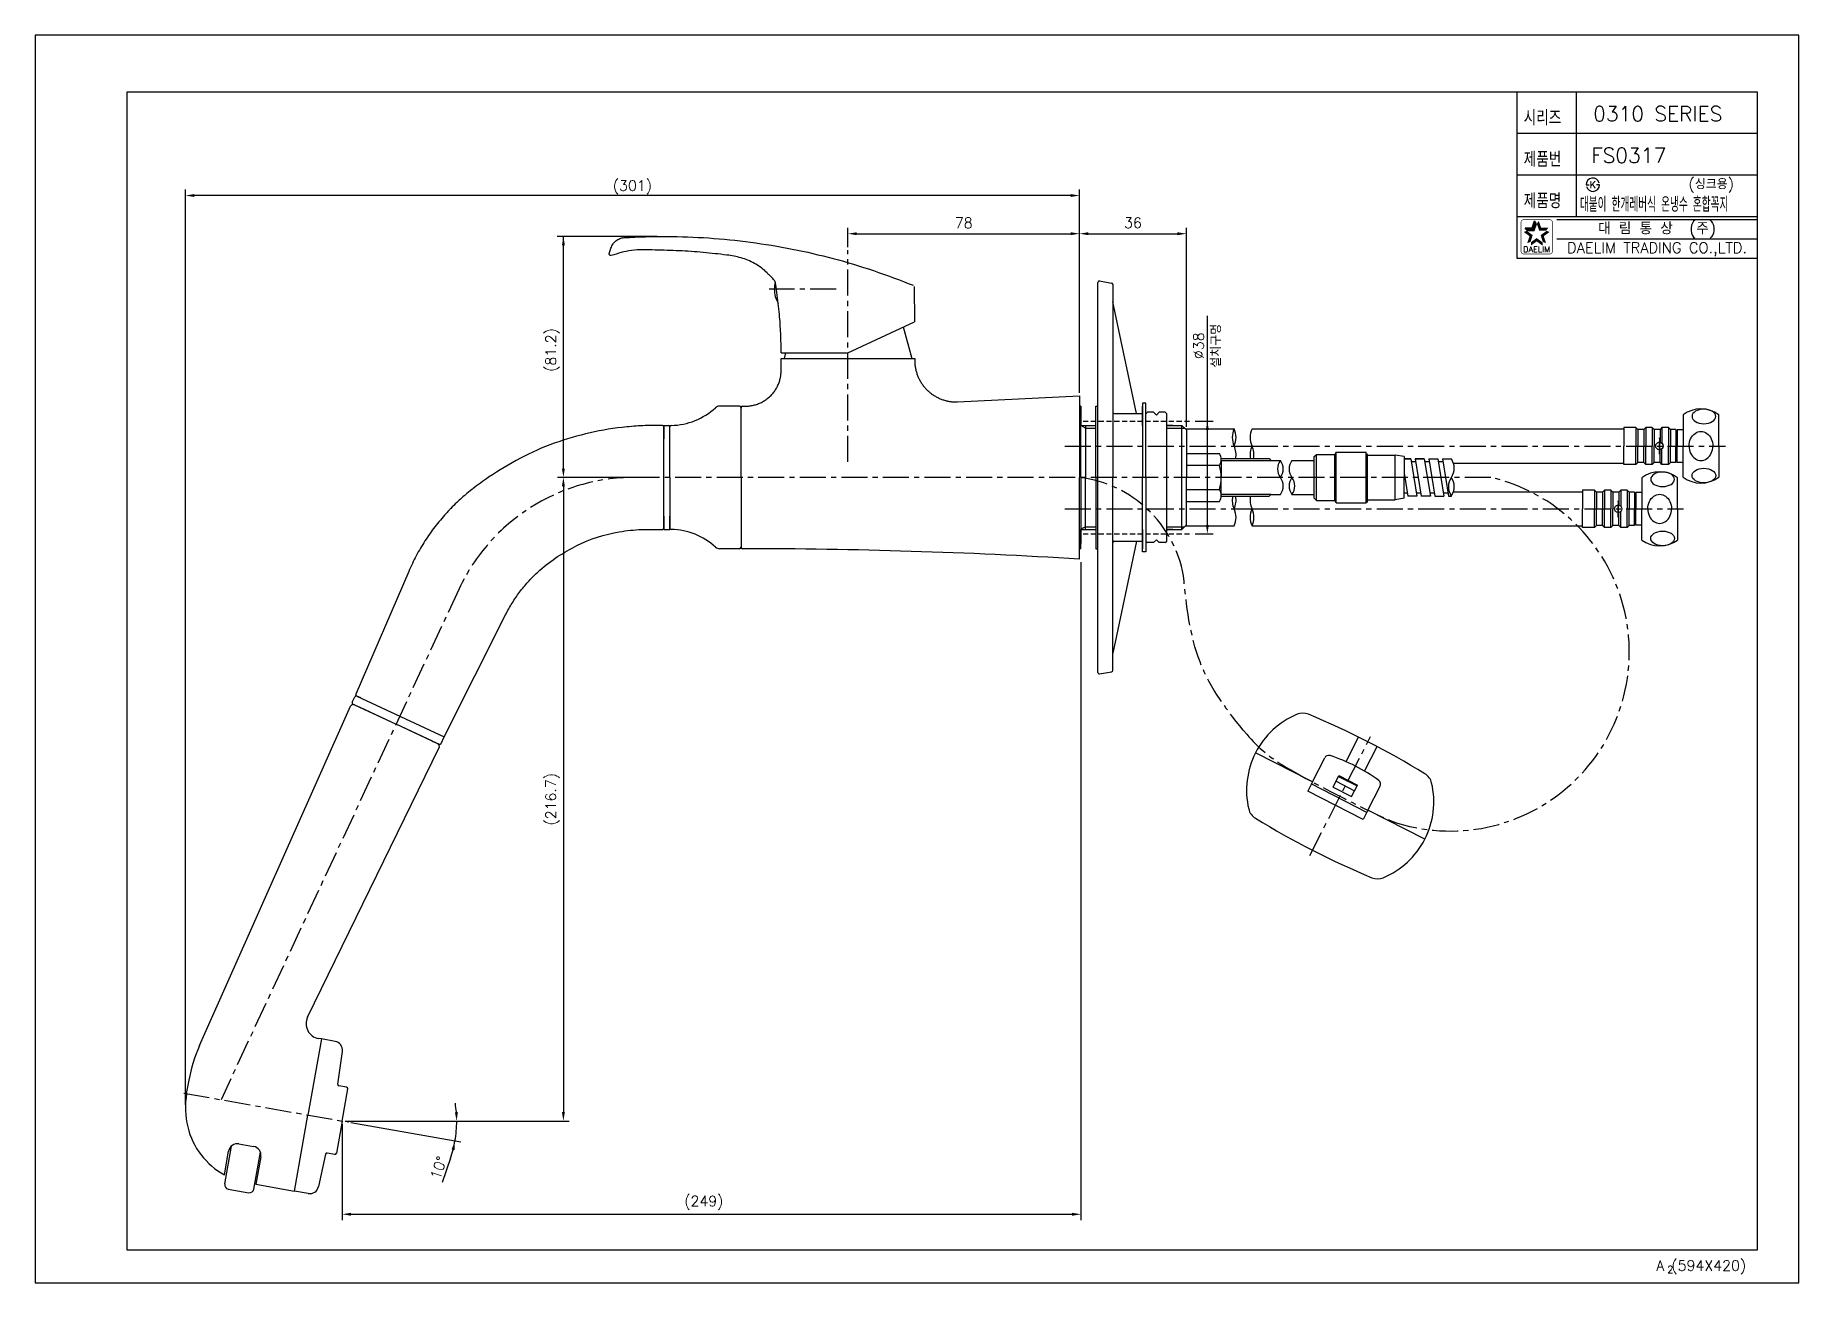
# Model space of a CAD drawing. Extents: x 11391 to 11985, y -5816 to -5396.
import ezdxf
from ezdxf.enums import TextEntityAlignment as Align

# ---------------------------------------------------------------- set-up
doc = ezdxf.new("R2010")
doc.units = 0
doc.header["$LTSCALE"] = 7
doc.header["$MEASUREMENT"] = 0
doc.linetypes.add('CENTER', pattern=[2, 1.25, -0.25, 0.25, -0.25])
doc.linetypes.add('HIDDEN', pattern=[0.375, 0.25, -0.125])
doc.layers.get('0').update_dxf_attribs({"color": 2, "linetype": 'CONTINUOUS'})
for name, color, linetype in [('CL', 1, 'CENTER'), ('D', 2, 'CONTINUOUS'), ('DIM', 2, 'CONTINUOUS'), ('DWG', 7, 'CONTINUOUS'), ('HT', 3, 'CONTINUOUS'), ('Make2D 표시선', 7, 'CONTINUOUS')]:
    doc.layers.add(name, color=color, linetype=linetype)
doc.styles.add('GHS', font='ROMANS.shx', dxfattribs={"bigfont": 'GHS.shx'})
doc.styles.add('HAN', font='TXT.shx', dxfattribs={"bigfont": 'GHS.shx'})
doc.styles.add('ROMANS', font='romans', dxfattribs={"bigfont": 'GHS.shx'})

# ---------------------------------------------------------------- blocks, each defined once
blk = doc.blocks.new('BORDER')
for p, q in [((1, 1), (0, 1)), ((0, 1), (0, 0)), ((1, 0), (1, 1)), ((0, 0), (1, 0))]:
    blk.add_line(p, q)
blk = doc.blocks.new('A$C00170C1F')
at = {"layer": 'CL'}
blk.add_line((32, 45), (32, 0), dxfattribs=at)
at = {"layer": 'DWG'}
for p, q in [((21.5, 26), (42.5, 26)), ((21.5, 22.5), (21.5, 26)), ((42.5, 22.5), (42.5, 26)), ((0, 22.5), (21.5, 22.5)), ((0, 22.5), (21.5, 22.5)), ((21.5, 23.32), (42.5, 23.32)), ((21.5, 22.5), (21.5, 13.41)), ((28.5, 20.89), (28.5, 16.58)), ((35.5, 20.89), (28.5, 20.89)), ((35.5, 18.71), (28.5, 18.71)), ((35.5, 20.89), (35.5, 16.58)), ((42.5, 22.5), (64, 22.5)), ((42.5, 22.5), (64, 22.5)), ((42.5, 22.5), (42.5, 13.41)), ((35.5, 16.89), (28.5, 16.89)), ((35.5, 16.58), (28.5, 16.58)), ((28.5, 11.3), (28.5, 2.02)), ((35.5, 11.3), (35.5, 2.02))]:
    blk.add_line(p, q, dxfattribs=at)
for centre, radius, start, end in [((10.36, 37.17), 5, 94.37789, 139.87054), ((32, -245.5), 288.5, 85.62211, 94.37789), ((53.64, 37.17), 5, 40.12946, 85.62211), ((27.77, 22.5), 27.77, 139.87054, 180), ((36.23, 22.5), 27.77, 0, 40.12946), ((27.77, 22.5), 27.77, 180, 220.12946), ((36.23, 22.5), 27.77, 319.87054, 0), ((23, 13.41), 1.5, 180, 261.02746), ((32, 70.38), 59.18, 261.02746, 278.98046), ((41, 13.41), 1.5, 278.98046, 0), ((10.36, 7.83), 5, 220.12946, 265.62211), ((32, 290.5), 288.5, 265.62211, 274.37789), ((53.64, 7.83), 5, 274.37789, 319.87054)]:
    blk.add_arc(centre, radius, start, end, dxfattribs=at)
blk = doc.blocks.new('KS')
at = {"layer": 'D'}
for p, q in [((-2.25, 0), (-1.75, 0)), ((-1.75, 0), (-1.25, 0)), ((1.75, 0), (1.25, 0)), ((2.25, 0), (1.75, 0))]:
    blk.add_line(p, q, dxfattribs=at)
for start, end in [(15, 180), (195, 0)]:
    blk.add_arc((0, 0), 2.25, start, end, dxfattribs=at)
at = {"layer": 'D', "style": 'HAN'}
blk.add_text('K', height=2.39, dxfattribs=at).set_placement((0, 0), align=Align.MIDDLE)

msp = doc.modelspace()

# ---------------------------------------------------------------- linework, layer by layer
at = {"color": 4}
for p, q in [((11421.84, -5805.25), (11421.84, -5415.25)), ((11421.84, -5415.25), (11970.84, -5415.25)), ((11970.84, -5415.25), (11970.84, -5805.25)), ((11970.84, -5805.25), (11421.84, -5805.25))]:
    msp.add_line(p, q, dxfattribs=at)
at = {"color": 7}
for p, q in [((11889.84, -5415.25), (11889.84, -5471.25)), ((11909.84, -5415.25), (11909.84, -5457.25)), ((11889.84, -5429.25), (11970.84, -5429.25)), ((11889.84, -5443.25), (11970.84, -5443.25)), ((11889.84, -5457.25), (11970.84, -5457.25)), ((11889.84, -5471.25), (11970.84, -5471.25))]:
    msp.add_line(p, q, dxfattribs=at)
at = {"color": 2}
for p, q in [((11895.08, -5461.07), (11895.83, -5458.76)), ((11896.49, -5459.68), (11895.83, -5458.76)), ((11892.65, -5461.07), (11895.08, -5461.07)), ((11893.32, -5461.98), (11892.65, -5461.07)), ((11893.32, -5461.98), (11895.74, -5461.98)), ((11895.74, -5461.98), (11896.49, -5459.68))]:
    msp.add_line(p, q, dxfattribs=at)
at = {"color": 2, "linetype": 'Continuous'}
for p, q in [((11903.34, -5458.25), (11970.84, -5458.25)), ((11903.34, -5464.75), (11970.84, -5464.75))]:
    msp.add_line(p, q, dxfattribs=at)
at = {"color": 7, "linetype": 'Continuous'}
for p, q in [((11743.07, -5521.12), (11742.57, -5521.12)), ((11743.07, -5521.12), (11743.07, -5527.62)), ((11743.07, -5545.12), (11743.07, -5522.87)), ((11748.07, -5521.12), (11748.77, -5521.12)), ((11748.07, -5545.12), (11748.07, -5521.12)), ((11743.07, -5545.12), (11743.07, -5567.37)), ((11748.07, -5545.12), (11748.07, -5569.12)), ((11743.07, -5569.12), (11743.07, -5562.62)), ((11743.07, -5569.12), (11742.57, -5569.12)), ((11748.07, -5569.12), (11748.77, -5569.12))]:
    msp.add_line(p, q, dxfattribs=at)
at = {"color": 2, "linetype": 'Continuous', "const_width": 0.2}
for points in [[(11891.32, -5459.12, -0.414214), (11892.07, -5458.37)], [(11892.07, -5458.37), (11901.07, -5458.37, -0.414214), (11901.82, -5459.12, 0.043396)], [(11891.32, -5469.12), (11891.32, -5459.12, -1)], [(11901.82, -5459.12), (11901.82, -5469.12, -0.414214), (11901.07, -5469.87)], [(11901.07, -5469.87), (11892.32, -5469.87, -0.414214), (11891.32, -5469.12, 0.672398)]]:
    msp.add_lwpolyline(points, format="xyb", dxfattribs=at)
for centre, radius, start, end in [((11863.44, -5542), 5.39, 324.53814, 35.46186), ((11872.21, -5548.25), 5.39, 144.53814, 215.46186), ((11863.44, -5548.25), 5.38, 324.51066, 35.48934)]:
    msp.add_arc(centre, radius, start, end)
at = {"color": 2}
for points in [[(11895.08, -5461.07), (11895.74, -5461.98), (11895.83, -5458.76), (11896.49, -5459.68)], [(11897.3, -5458.76), (11896.64, -5459.68), (11898.05, -5461.07), (11897.39, -5461.98)], [(11894.16, -5463.9), (11895.23, -5463.55), (11892.2, -5462.47), (11893.27, -5462.12)], [(11892.65, -5461.07), (11893.32, -5461.98), (11895.08, -5461.07), (11895.74, -5461.98)], [(11893.41, -5466.2), (11894.48, -5465.85), (11894.16, -5463.9), (11895.23, -5463.55)], [(11896.57, -5465.65), (11896.57, -5464.52), (11894.6, -5467.07), (11894.6, -5465.94)], [(11898.53, -5467.07), (11898.53, -5465.94), (11896.57, -5465.65), (11896.57, -5464.52)], [(11898.05, -5461.07), (11897.39, -5461.98), (11900.48, -5461.07), (11899.81, -5461.98)], [(11900.94, -5462.47), (11899.86, -5462.12), (11898.97, -5463.9), (11897.9, -5463.55)], [(11898.97, -5463.9), (11897.9, -5463.55), (11899.72, -5466.2), (11898.65, -5465.85)]]:
    msp.add_solid(points, dxfattribs=at)
at = {"layer": 'CL'}
for p, q in [((11664.57, -5539.9), (11664.57, -5468.63)), ((11660.6, -5481.72), (11637.99, -5481.72)), ((11881.12, -5545.12), (11592.51, -5545.12)), ((11533.6, -5582.65), (11453.4, -5754.62)), ((11440.84, -5752.41), (11496.19, -5762.17))]:
    msp.add_line(p, q, dxfattribs=at)
at = {"layer": 'CL', "linetype": 'CENTER'}
for p, q in [((11737.64, -5534.54), (11804.01, -5534.54)), ((11800.68, -5534.54), (11960.2, -5534.54)), ((11737.64, -5555.7), (11804.01, -5555.7)), ((11800.68, -5555.7), (11945.99, -5555.7))]:
    msp.add_line(p, q, dxfattribs=at)
at = {"layer": 'CL', "ltscale": 0.5}
for p, q in [((11937.9, -5537.29), (11937.9, -5531.79)), ((11937.9, -5531.79), (11937.9, -5537.29)), ((11923.99, -5552.95), (11923.99, -5558.45)), ((11923.99, -5558.45), (11923.99, -5552.95))]:
    msp.add_line(p, q, dxfattribs=at)
at = {"layer": 'CL'}
for centre, radius, start, end in [((11592.51, -5610.12), 65, 90, 155), ((11737.63, -5585.39), 40.6, 10.14434, 82.70461), ((11867.46, -5603.87), 60.31, 250.90829, 76.91489), ((11837.17, -5599.39), 50, 220.09229, 240.22077), ((12019.64, -5280.52), 417.39, 240.22077, 245.67823)]:
    msp.add_arc(centre, radius, start, end, dxfattribs=at)
msp.add_open_spline([(11798.92, -5631.59), (11792.5, -5623.97), (11780.69, -5608.17), (11778.63, -5588.26), (11777.59, -5578.24)], degree=3, knots=[8.629872, 8.629872, 8.629872, 8.629872, 37.797333, 67.346254, 67.346254, 67.346254, 67.346254], dxfattribs=at)
at = {"layer": 'D'}
for p, q in [((11744.57, -5528.52), (11743.07, -5527.66)), ((11744.57, -5528.52), (11748.07, -5528.52)), ((11771.97, -5528.52), (11777.97, -5528.52)), ((11744.57, -5561.72), (11743.07, -5562.59)), ((11744.57, -5561.72), (11748.07, -5561.72)), ((11771.97, -5561.72), (11777.97, -5561.72)), ((11743.07, -5573.62), (11743.07, -5795.2)), ((11494.22, -5762.82), (11494.22, -5795.2)), ((11497.17, -5762.34), (11534.18, -5768.87)), ((11530.71, -5774.33), (11527.9, -5782.53)), ((11497.22, -5793.2), (11740.07, -5793.2))]:
    msp.add_line(p, q, dxfattribs=at)
for start, end in [(4.45695, 8.9139), (350, 0), (341.07934, 350), (341.0861, 345.54305)]:
    msp.add_arc((11494.22, -5761.82), 38.58, start, end, dxfattribs=at)
for points in [[(11533.18, -5758.8), (11532.18, -5758.84), (11532.79, -5761.82)], [(11531.08, -5771.35), (11532.06, -5771.56), (11532.21, -5768.52)], [(11497.22, -5793.7), (11497.22, -5792.7), (11494.22, -5793.2)], [(11740.07, -5793.7), (11740.07, -5792.7), (11743.07, -5793.2)]]:
    msp.add_solid(points, dxfattribs=at)
at = {"layer": 'DIM'}
for p, q in [((11441.41, -5756.36), (11441.41, -5448.2)), ((11739.57, -5450.2), (11444.41, -5450.2)), ((11742.57, -5516.62), (11742.57, -5448.2)), ((11600.27, -5463.98), (11566.68, -5463.99)), ((11568.73, -5542.12), (11568.73, -5463.99)), ((11664.57, -5467.63), (11664.57, -5461.06)), ((11667.57, -5463.06), (11739.57, -5463.06)), ((11742.57, -5516.62), (11742.57, -5461.06)), ((11742.57, -5516.62), (11742.57, -5461.06)), ((11745.57, -5463.06), (11775.57, -5463.06)), ((11778.57, -5528.12), (11778.57, -5461.06)), ((11785.64, -5561.12), (11785.64, -5490.74)), ((11743.07, -5521.12), (11743.07, -5521.12)), ((11781.57, -5526.12), (11787.64, -5526.12)), ((11591.51, -5545.12), (11566.73, -5545.12)), ((11568.73, -5548.12), (11568.73, -5758.82)), ((11781.57, -5564.12), (11787.64, -5564.12)), ((11495.22, -5761.82), (11570.73, -5761.82))]:
    msp.add_line(p, q, dxfattribs=at)
at = {"layer": 'DIM', "color": 3, "linetype": 'HIDDEN'}
for p, q in [((11743.77, -5526.12), (11780.57, -5526.12)), ((11743.77, -5564.12), (11780.57, -5564.12))]:
    msp.add_line(p, q, dxfattribs=at)
at = {"layer": 'DIM'}
for points in [[(11444.41, -5449.7), (11444.41, -5450.7), (11441.41, -5450.2)], [(11739.57, -5449.7), (11739.57, -5450.7), (11742.57, -5450.2)], [(11568.23, -5466.99), (11569.23, -5466.99), (11568.73, -5463.99)], [(11667.57, -5462.56), (11667.57, -5463.56), (11664.57, -5463.06)], [(11739.57, -5462.56), (11739.57, -5463.56), (11742.57, -5463.06)], [(11745.57, -5462.56), (11745.57, -5463.56), (11742.57, -5463.06)], [(11775.57, -5462.56), (11775.57, -5463.56), (11778.57, -5463.06)], [(11785.14, -5529.12), (11786.14, -5529.12), (11785.64, -5526.12)], [(11568.23, -5542.12), (11569.23, -5542.12), (11568.73, -5545.12)], [(11568.23, -5548.12), (11569.23, -5548.12), (11568.73, -5545.12)], [(11785.14, -5561.12), (11786.14, -5561.12), (11785.64, -5564.12)], [(11568.23, -5758.82), (11569.23, -5758.82), (11568.73, -5761.82)]]:
    msp.add_solid(points, dxfattribs=at)
at = {"layer": 'DWG', "color": 7, "linetype": 'Continuous'}
for p, q in [((11584.19, -5469.79), (11584.75, -5467.91)), ((11686.87, -5480.87), (11686.97, -5492.77)), ((11664.57, -5503.22), (11686.97, -5492.77))]:
    msp.add_line(p, q, dxfattribs=at)
at = {"layer": 'DWG'}
for p, q in [((11748.77, -5545.12), (11748.77, -5479.47)), ((11749.36, -5478.97), (11753.36, -5479.68)), ((11753.77, -5480.17), (11753.77, -5545.12)), ((11761.77, -5523.62), (11753.77, -5485.98)), ((11683.2, -5494.43), (11686.07, -5505.12)), ((11643.58, -5503.22), (11643.07, -5505.12)), ((11754.27, -5523.62), (11763.77, -5523.62)), ((11764.97, -5520.13), (11763.77, -5520.13)), ((11763.77, -5520.13), (11763.77, -5545.12)), ((11763.77, -5527.62), (11763.77, -5521.13)), ((11764.97, -5545.12), (11764.97, -5520.13)), ((11764.97, -5523.68), (11765.47, -5523.18)), ((11767.53, -5523.18), (11765.47, -5523.18)), ((11768.47, -5524.12), (11767.53, -5523.18)), ((11768.47, -5524.12), (11769.41, -5523.18)), ((11771.47, -5523.18), (11769.41, -5523.18)), ((11771.47, -5523.18), (11771.97, -5523.68)), ((11771.97, -5545.12), (11771.97, -5523.68)), ((11945.9, -5524.04), (11945.9, -5534.54)), ((11957.9, -5534.54), (11957.9, -5524.04)), ((11602.57, -5527.62), (11602.57, -5532.12)), ((11602.57, -5527.62), (11604.27, -5527.62)), ((11602.57, -5545.12), (11602.57, -5528.12)), ((11604.57, -5545.12), (11604.57, -5528.09)), ((11743.07, -5527.62), (11748.07, -5527.62)), ((11744.57, -5527.62), (11744.57, -5545.12)), ((11773.97, -5527.62), (11771.97, -5527.62)), ((11771.97, -5527.62), (11777.07, -5527.62)), ((11777.07, -5562.62), (11777.07, -5527.62)), ((11777.07, -5527.62), (11778.57, -5529.12)), ((11778.24, -5528.79), (11794.66, -5528.79)), ((11778.57, -5529.12), (11778.57, -5545.12)), ((11800.68, -5528.79), (11925.9, -5528.79)), ((11925.9, -5528.29), (11925.9, -5534.54)), ((11930.01, -5528.29), (11925.9, -5528.29)), ((11930.01, -5528.29), (11930.01, -5534.54)), ((11930.01, -5528.29), (11930.66, -5528.94)), ((11930.65, -5528.92), (11930.65, -5534.54)), ((11932.63, -5528.94), (11930.66, -5528.94)), ((11933.28, -5528.29), (11932.63, -5528.94)), ((11932.63, -5528.94), (11932.63, -5534.54)), ((11933.28, -5528.29), (11933.28, -5534.54)), ((11935.51, -5528.29), (11933.28, -5528.29)), ((11935.51, -5528.29), (11936.16, -5528.94)), ((11935.51, -5528.29), (11935.51, -5534.54)), ((11938.13, -5528.94), (11936.16, -5528.94)), ((11936.16, -5528.94), (11936.16, -5534.54)), ((11938.78, -5528.29), (11938.13, -5528.94)), ((11938.13, -5528.94), (11938.13, -5533.31)), ((11938.78, -5528.29), (11938.78, -5533.65)), ((11941.01, -5528.29), (11938.78, -5528.29)), ((11941.01, -5528.29), (11941.01, -5534.54)), ((11941.01, -5528.29), (11941.66, -5528.94)), ((11941.66, -5528.94), (11941.66, -5534.54)), ((11943.4, -5528.94), (11941.66, -5528.94)), ((11943.4, -5528.94), (11943.4, -5534.54)), ((11943.9, -5529.04), (11943.9, -5534.54)), ((11945.9, -5529.04), (11943.9, -5529.04)), ((11925.9, -5540.79), (11925.9, -5534.54)), ((11930.01, -5540.79), (11930.01, -5534.54)), ((11930.65, -5540.15), (11930.65, -5534.54)), ((11932.63, -5540.14), (11932.63, -5534.54)), ((11933.28, -5540.79), (11933.28, -5534.54)), ((11935.51, -5540.79), (11935.51, -5534.54)), ((11936.16, -5540.14), (11936.16, -5534.54)), ((11938.13, -5540.14), (11938.13, -5535.77)), ((11938.78, -5540.79), (11938.78, -5535.42)), ((11941.01, -5540.79), (11941.01, -5534.54)), ((11941.66, -5540.14), (11941.66, -5534.54)), ((11943.9, -5530.79), (11943.4, -5530.79)), ((11943.4, -5540.14), (11943.4, -5534.54)), ((11943.9, -5540.04), (11943.9, -5534.54)), ((11945.9, -5545.04), (11945.9, -5534.54)), ((11957.9, -5534.54), (11957.9, -5545.04)), ((11778.57, -5537.04), (11789.76, -5537.04)), ((11778.57, -5539.87), (11778.57, -5540.37)), ((11778.57, -5541.02), (11789.8, -5541.02)), ((11790.34, -5538.79), (11806.44, -5538.79)), ((11790.34, -5539.37), (11790.34, -5545.12)), ((11806.44, -5538.79), (11807.02, -5539.37)), ((11807.02, -5539.37), (11810.25, -5539.37)), ((11807.02, -5539.37), (11807.02, -5539.47)), ((11814.15, -5539.37), (11821.6, -5539.37)), ((11821.6, -5538.12), (11822.35, -5537.37)), ((11821.6, -5552.12), (11821.6, -5538.12)), ((11822.35, -5552.87), (11822.35, -5537.37)), ((11822.35, -5537.37), (11828.6, -5537.37)), ((11829.03, -5536.62), (11828.6, -5537.37)), ((11828.6, -5552.87), (11828.6, -5537.37)), ((11829.03, -5536.62), (11839.1, -5536.62)), ((11829.03, -5553.62), (11829.03, -5536.62)), ((11839.1, -5553.62), (11839.1, -5536.62)), ((11839.6, -5553.12), (11839.6, -5537.12)), ((11839.6, -5537.62), (11848.9, -5537.62)), ((11848.9, -5552.62), (11848.9, -5537.62)), ((11851.9, -5538.12), (11848.9, -5537.62)), ((11851.9, -5538.12), (11851.9, -5545.12)), ((11851.9, -5538.87), (11854.15, -5538.87)), ((11854.15, -5538.87), (11851.9, -5538.87)), ((11854.15, -5538.87), (11856.19, -5551.37)), ((11854.15, -5538.87), (11856.19, -5551.37)), ((11855.84, -5539.92), (11854.32, -5539.92)), ((11855.67, -5538.87), (11857.71, -5551.37)), ((11858.71, -5538.87), (11855.67, -5538.87)), ((11855.67, -5538.87), (11858.71, -5538.87)), ((11858.71, -5538.87), (11860.75, -5551.37)), ((11858.71, -5538.87), (11860.75, -5551.37)), ((11860.4, -5539.92), (11858.88, -5539.92)), ((11860.23, -5538.87), (11862.27, -5551.37)), ((11860.23, -5538.87), (11863.27, -5538.87)), ((11863.27, -5538.87), (11865.31, -5551.37)), ((11864.95, -5539.87), (11863.43, -5539.87)), ((11864.79, -5538.87), (11866.82, -5551.37)), ((11864.79, -5538.87), (11867.83, -5538.87)), ((11868.55, -5540.29), (11925.9, -5540.29)), ((11930.01, -5540.79), (11925.9, -5540.79)), ((11930.01, -5540.79), (11930.66, -5540.14)), ((11932.63, -5540.14), (11930.66, -5540.14)), ((11933.28, -5540.79), (11932.63, -5540.14)), ((11935.51, -5540.79), (11933.28, -5540.79)), ((11935.51, -5540.79), (11936.16, -5540.14)), ((11938.13, -5540.14), (11936.16, -5540.14)), ((11938.78, -5540.79), (11938.13, -5540.14)), ((11941.01, -5540.79), (11938.78, -5540.79)), ((11941.01, -5540.79), (11941.66, -5540.14)), ((11943.4, -5540.14), (11941.66, -5540.14)), ((11943.9, -5538.29), (11943.4, -5538.29)), ((11945.9, -5540.04), (11943.9, -5540.04)), ((11602.57, -5562.12), (11602.57, -5545.12)), ((11604.57, -5545.12), (11604.57, -5562.19)), ((11742.57, -5572.62), (11742.57, -5545.12)), ((11744.57, -5562.62), (11744.57, -5545.12)), ((11748.77, -5610.78), (11748.77, -5545.12)), ((11753.77, -5610.07), (11753.77, -5545.12)), ((11763.77, -5570.12), (11763.77, -5545.12)), ((11764.97, -5545.12), (11764.97, -5570.12)), ((11771.97, -5566.56), (11771.97, -5545.12)), ((11778.57, -5561.12), (11778.57, -5545.12)), ((11790.34, -5550.87), (11790.34, -5545.12)), ((11851.9, -5543.72), (11853.15, -5551.37)), ((11851.9, -5552.12), (11851.9, -5545.12)), ((11931.99, -5545.2), (11931.99, -5555.7)), ((11943.99, -5555.7), (11943.99, -5545.2)), ((11778.57, -5549.22), (11789.8, -5549.22)), ((11778.57, -5553.2), (11789.76, -5553.2)), ((11790.34, -5551.45), (11806.44, -5551.45)), ((11806.44, -5551.45), (11807.02, -5550.87)), ((11807.02, -5550.87), (11807.02, -5550.77)), ((11807.02, -5550.87), (11810.25, -5550.87)), ((11814.15, -5550.87), (11821.6, -5550.87)), ((11821.6, -5552.12), (11822.35, -5552.87)), ((11822.35, -5552.87), (11828.6, -5552.87)), ((11829.03, -5553.62), (11828.6, -5552.87)), ((11829.03, -5553.62), (11839.1, -5553.62)), ((11839.6, -5553.12), (11839.1, -5553.62)), ((11839.6, -5552.62), (11848.9, -5552.62)), ((11851.9, -5552.12), (11848.9, -5552.62)), ((11851.9, -5550.32), (11852.98, -5550.32)), ((11856.19, -5551.37), (11853.15, -5551.37)), ((11856.02, -5550.32), (11857.53, -5550.32)), ((11860.75, -5551.37), (11857.71, -5551.37)), ((11862.1, -5550.37), (11860.58, -5550.37)), ((11862.27, -5551.37), (11865.31, -5551.37)), ((11866.66, -5550.37), (11865.14, -5550.37)), ((11866.82, -5551.37), (11867.83, -5551.37)), ((11868.55, -5549.95), (11911.99, -5549.95)), ((11911.99, -5549.45), (11911.99, -5555.7)), ((11916.1, -5549.45), (11911.99, -5549.45)), ((11916.1, -5549.45), (11916.75, -5550.1)), ((11916.1, -5549.45), (11916.1, -5555.7)), ((11916.74, -5550.09), (11916.74, -5555.7)), ((11918.72, -5550.1), (11916.75, -5550.1)), ((11919.37, -5549.45), (11918.72, -5550.1)), ((11918.72, -5550.1), (11918.72, -5555.7)), ((11921.6, -5549.45), (11919.37, -5549.45)), ((11919.37, -5549.45), (11919.37, -5555.7)), ((11921.6, -5549.45), (11922.25, -5550.1)), ((11921.6, -5549.45), (11921.6, -5555.7)), ((11922.25, -5550.1), (11922.25, -5555.7)), ((11924.22, -5550.1), (11922.25, -5550.1)), ((11924.87, -5549.45), (11924.22, -5550.1)), ((11924.22, -5550.1), (11924.22, -5554.48)), ((11927.1, -5549.45), (11924.87, -5549.45)), ((11924.87, -5549.45), (11924.87, -5554.82)), ((11927.1, -5549.45), (11927.75, -5550.1)), ((11927.1, -5549.45), (11927.1, -5555.7)), ((11927.75, -5550.1), (11927.75, -5555.7)), ((11929.49, -5550.1), (11927.75, -5550.1)), ((11929.49, -5550.1), (11929.49, -5555.7)), ((11929.99, -5551.95), (11929.49, -5551.95)), ((11931.99, -5550.2), (11929.99, -5550.2)), ((11929.99, -5550.2), (11929.99, -5555.7)), ((11529.19, -5557.27), (11529.19, -5557.27)), ((11602.57, -5558.17), (11602.57, -5562.62)), ((11604.57, -5562.28), (11604.57, -5558.12)), ((11604.57, -5562.62), (11604.57, -5558.12)), ((11604.57, -5558.12), (11604.57, -5562.19)), ((11604.57, -5562.33), (11604.57, -5558.12)), ((11604.57, -5562.28), (11604.57, -5558.12)), ((11911.99, -5561.95), (11911.99, -5555.7)), ((11916.1, -5561.95), (11916.1, -5555.7)), ((11916.74, -5561.32), (11916.74, -5555.7)), ((11918.72, -5561.3), (11918.72, -5555.7)), ((11919.37, -5561.95), (11919.37, -5555.7)), ((11921.6, -5561.95), (11921.6, -5555.7)), ((11922.25, -5561.3), (11922.25, -5555.7)), ((11924.22, -5561.3), (11924.22, -5556.93)), ((11924.87, -5561.95), (11924.87, -5556.59)), ((11927.1, -5561.95), (11927.1, -5555.7)), ((11927.75, -5561.3), (11927.75, -5555.7)), ((11929.49, -5561.3), (11929.49, -5555.7)), ((11929.99, -5559.45), (11929.49, -5559.45)), ((11929.99, -5561.2), (11929.99, -5555.7)), ((11931.99, -5566.2), (11931.99, -5555.7)), ((11943.99, -5555.7), (11943.99, -5566.2)), ((11602.57, -5562.62), (11604.57, -5562.62)), ((11743.07, -5562.62), (11748.07, -5562.62)), ((11763.77, -5562.62), (11763.77, -5569.12)), ((11773.97, -5562.62), (11771.97, -5562.62)), ((11771.97, -5562.62), (11777.07, -5562.62)), ((11777.07, -5562.62), (11778.57, -5561.12)), ((11778.24, -5561.45), (11794.66, -5561.45)), ((11800.68, -5561.45), (11911.99, -5561.45)), ((11916.1, -5561.95), (11911.99, -5561.95)), ((11916.1, -5561.95), (11916.75, -5561.3)), ((11918.72, -5561.3), (11916.75, -5561.3)), ((11919.37, -5561.95), (11918.72, -5561.3)), ((11921.6, -5561.95), (11919.37, -5561.95)), ((11921.6, -5561.95), (11922.25, -5561.3)), ((11924.22, -5561.3), (11922.25, -5561.3)), ((11924.87, -5561.95), (11924.22, -5561.3)), ((11927.1, -5561.95), (11924.87, -5561.95)), ((11927.1, -5561.95), (11927.75, -5561.3)), ((11929.49, -5561.3), (11927.75, -5561.3)), ((11931.99, -5561.2), (11929.99, -5561.2)), ((11761.77, -5566.62), (11753.77, -5604.26)), ((11754.27, -5566.62), (11763.77, -5566.62)), ((11764.97, -5570.12), (11763.77, -5570.12)), ((11764.97, -5566.56), (11765.47, -5567.06)), ((11767.53, -5567.06), (11765.47, -5567.06)), ((11768.47, -5566.12), (11767.53, -5567.06)), ((11768.47, -5566.12), (11769.41, -5567.06)), ((11771.47, -5567.06), (11769.41, -5567.06)), ((11771.47, -5567.06), (11771.97, -5566.56)), ((11516.64, -5576.74), (11498.86, -5618.06)), ((11528.58, -5632.45), (11549.28, -5591.33)), ((11749.36, -5611.27), (11753.36, -5610.56)), ((11497.61, -5620.77), (11498.46, -5618.96)), ((11500.48, -5619.35), (11499.11, -5618.71)), ((11499.12, -5618.72), (11528.58, -5632.45)), ((11446.19, -5736.4), (11497.04, -5622.18)), ((11497.85, -5621.44), (11500.15, -5622.51)), ((11498.38, -5621.68), (11512.38, -5628.21)), ((11500.15, -5622.51), (11512.36, -5628.2)), ((11524.56, -5633.89), (11512.36, -5628.2)), ((11524.59, -5633.91), (11512.38, -5628.21)), ((11482.58, -5726.89), (11526.87, -5636.09)), ((11524.56, -5633.89), (11526.86, -5634.96)), ((11524.59, -5633.91), (11526.4, -5634.75)), ((11527.52, -5634.72), (11528.58, -5632.45)), ((11487.21, -5734.18), (11482.69, -5759.79)), ((11487.21, -5734.18), (11486.21, -5734.01)), ((11491.82, -5735), (11487.21, -5734.18)), ((11492.72, -5749.39), (11494.27, -5738.37)), ((11441.82, -5752.58), (11442.62, -5748.05)), ((11495.72, -5750.41), (11493.13, -5749.95)), ((11494.22, -5761.82), (11496.13, -5750.99)), ((11478.18, -5785.39), (11482.69, -5759.79)), ((11494.22, -5761.82), (11492.31, -5772.65)), ((11454.57, -5779.93), (11455.98, -5771.93)), ((11454.64, -5782.98), (11456.88, -5770.27)), ((11459.45, -5769.5), (11464.38, -5770.37)), ((11464.49, -5784.72), (11466.68, -5772.3)), ((11488.56, -5772.99), (11486.24, -5783.88)), ((11491.73, -5773.06), (11489.13, -5772.6)), ((11466.81, -5773.84), (11465.18, -5783.1)), ((11455.86, -5784.72), (11462.75, -5785.94)), ((11465.18, -5783.1), (11478.18, -5785.39)), ((11482.79, -5786.21), (11478.18, -5785.39))]:
    msp.add_line(p, q, dxfattribs=at)
at = {"layer": 'DWG', "color": 2}
for p, q in [((11790.34, -5539.47), (11807.02, -5539.47)), ((11790.34, -5550.77), (11807.02, -5550.77))]:
    msp.add_line(p, q, dxfattribs=at)
at = {"layer": 'DWG'}
for centre in [(11937.9, -5534.54), (11923.99, -5555.7)]:
    msp.add_circle(centre, 1.25, dxfattribs=at)
at = {"layer": 'DWG', "color": 7}
for start, end in [(164.42605, 180), (180, 211.69538)]:
    msp.add_arc((11648.85, -5481.72), 9.08, start, end, dxfattribs=at)
at = {"layer": 'DWG', "color": 7, "linetype": 'Continuous'}
msp.add_arc((11227.59, -5541.38), 417.16, 7.56055, 8.56088, dxfattribs=at)
at = {"layer": 'DWG'}
for centre, radius, start, end in [((11749.27, -5479.47), 0.5, 80, 180), ((11753.27, -5480.17), 0.5, 0, 80), ((11754.27, -5523.12), 0.5, 180, 270), ((11951.9, -5532.04), 10, 53.1301, 126.8699), ((11602.07, -5528.12), 0.5, 360, 89.85366), ((11786.51, -5539.06), 3.82, 328.10921, 31.89079), ((11775.9, -5545.12), 14.43, 0, 16.2602), ((11775.9, -5545.12), 14.43, 343.7398, 0), ((11937.99, -5553.2), 10, 53.1301, 126.8699), ((11951.9, -5537.04), 10, 233.1301, 306.8699), ((11786.51, -5551.18), 3.82, 328.10921, 31.89079), ((11602.07, -5562.12), 0.5, 270.08917, 360), ((11754.27, -5567.12), 0.5, 90, 180), ((11937.99, -5558.2), 10, 233.1301, 306.8699), ((11749.27, -5610.78), 0.5, 180, 280), ((11753.27, -5610.07), 0.5, 280, 0), ((11498.91, -5619.17), 0.5, 65, 155), ((11499.32, -5618.26), 0.5, 156.71836, 245), ((11497.95, -5622.59), 1, 65.0003, 156.0003), ((11498.07, -5620.99), 0.5, 155, 245), ((11525.97, -5635.65), 1, 334.0003, 65.0003), ((11527.07, -5634.51), 0.5, 245, 335), ((11487.08, -5729.08), 5, 154.0003, 260), ((11491.86, -5756.74), 50, 156.0003, 170), ((11491.3, -5737.95), 3, 352, 80), ((11493.21, -5749.46), 0.5, 172, 260), ((11468.91, -5757.36), 27.5, 170, 193.57818), ((11495.63, -5750.9), 0.5, 350, 80), ((11466.48, -5757.94), 25, 193.57818, 241.55776), ((11458.93, -5772.46), 3, 80, 170), ((11463.86, -5773.32), 3, 350, 80), ((11489.05, -5773.09), 0.5, 80, 168), ((11491.81, -5772.57), 0.5, 260, 350), ((11456.12, -5783.24), 1.5, 170, 260), ((11463.01, -5784.46), 1.5, 260, 350), ((11483.31, -5783.25), 3, 260, 348)]:
    msp.add_arc(centre, radius, start, end, dxfattribs=at)
at = {"layer": 'DWG', "color": 2, "linetype": 'Continuous'}
for centre, start, end in [((11800.81, -5531.66), 154.95062, 205.04938), ((11788.51, -5531.66), 334.95062, 25.04938), ((11806.83, -5531.66), 154.95062, 205.04938), ((11788.51, -5537.41), 348.29608, 25.04938), ((11806.83, -5537.41), 154.95062, 191.70392), ((11794.53, -5537.41), 348.29608, 25.04938), ((11800.81, -5552.83), 168.29453, 205.04938), ((11788.51, -5552.83), 334.95062, 11.70547), ((11806.83, -5552.83), 168.29453, 205.04938), ((11788.51, -5558.58), 334.95062, 25.04938), ((11806.83, -5558.58), 154.95062, 205.04938), ((11794.53, -5558.58), 334.95062, 25.04938)]:
    msp.add_arc(centre, 6.79, start, end, dxfattribs=at)
at = {"layer": 'DWG', "color": 2}
for centre, start, end in [((11814.1, -5542.25), 143.289, 216.711), ((11806.39, -5542.25), 323.289, 36.711), ((11818, -5542.25), 143.289, 216.711), ((11806.39, -5548), 323.28788, 36.71212), ((11818, -5548), 143.289, 216.711), ((11810.29, -5548), 323.28788, 36.71212)]:
    msp.add_arc(centre, 4.81, start, end, dxfattribs=at)
at = {"layer": 'DWG', "extrusion": (0, 0, -1)}
for centre in [(11952.9, -5524.58), (11938.99, -5545.74)]:
    msp.add_ellipse(centre, major_axis=(-4, 0), ratio=0.612372, dxfattribs=at)
for centre in [(11951.9, -5534.54), (11937.99, -5555.7)]:
    msp.add_ellipse(centre, major_axis=(0, -4.9), ratio=0.816497, start_param=1.570796, end_param=4.712389, dxfattribs=at)
at = {"layer": 'DWG'}
for centre in [(11951.9, -5534.54), (11937.99, -5555.7)]:
    msp.add_ellipse(centre, major_axis=(0, 4.9), ratio=0.816497, start_param=1.570796, end_param=4.712389, dxfattribs=at)
for centre in [(11952.9, -5544.5), (11938.99, -5565.66)]:
    msp.add_ellipse(centre, major_axis=(-4, 0), ratio=0.612372, dxfattribs=at)
at = {"layer": 'DWG', "color": 7, "linetype": 'Continuous'}
for points in [[(11584.75, -5467.91), (11585.44, -5466.49), (11586.44, -5465.43), (11587.7, -5464.71), (11589.24, -5464.37)], [(11589.24, -5464.37), (11603.48, -5463.98), (11617.69, -5464.5), (11631.81, -5465.92), (11645.82, -5468.23), (11659.64, -5471.42), (11673.24, -5475.49), (11686.56, -5480.41)], [(11584.85, -5470.4), (11584.68, -5470.43), (11584.54, -5470.41), (11584.33, -5470.3), (11584.19, -5470.1), (11584.17, -5469.96), (11584.19, -5469.79)], [(11623.8, -5470.23), (11615.79, -5469.37), (11607.75, -5468.81), (11599.69, -5468.55), (11591.64, -5468.71), (11584.85, -5470.4)], [(11637.55, -5476.47), (11636.97, -5475.88), (11633.05, -5473.04), (11628.56, -5471.19), (11623.8, -5470.23)], [(11642.06, -5503.22), (11642.03, -5499.97), (11641.92, -5496.71), (11641.75, -5493.46), (11641.5, -5490.21), (11641.12, -5486.5)]]:
    msp.add_spline(points, degree=3, dxfattribs=at)
msp.add_open_spline([(11640.1, -5479.28), (11640, -5479.12), (11639.74, -5478.74), (11639.3, -5478.16), (11638.78, -5477.59), (11638.3, -5477.12), (11637.92, -5476.78), (11637.68, -5476.58), (11637.58, -5476.49), (11637.55, -5476.47)], degree=3, knots=[5.118301, 5.118301, 5.118301, 5.118301, 5.681001, 6.505333, 7.300989, 7.992739, 8.515593, 8.829222, 8.927969, 8.927969, 8.927969, 8.927969], dxfattribs=at)
at = {"layer": 'DWG'}
for points, knots in [([(11602.07, -5527.62), (11600.15, -5527.61), (11597.19, -5527.62), (11593.19, -5527.83), (11586.94, -5528.34), (11573.56, -5530.54), (11557.61, -5536.16), (11547.03, -5542.82), (11543.5, -5545.03)], [0.498583, 0.498583, 0.498583, 0.498583, 6.256351, 9.38702, 12.515945, 25.039057, 50.019712, 62.502431, 62.502431, 62.502431, 62.502431]), ([(11566.76, -5571.77), (11568.91, -5570.47), (11575.33, -5566.56), (11585.07, -5563.55), (11593.17, -5562.67), (11596.93, -5562.62), (11599.27, -5562.63), (11600.98, -5562.62), (11602.07, -5562.62)], [0, 0, 0, 0, 7.520159, 22.521503, 30.044102, 31.922311, 33.808646, 37.062819, 37.062819, 37.062819, 37.062819])]:
    msp.add_open_spline(points, degree=3, knots=knots, dxfattribs=at)
for points in [[(11543.47, -5545.06), (11538.19, -5548.93)], [(11532.84, -5553.54), (11530.78, -5555.58)], [(11533.14, -5553.26), (11532.84, -5553.54)], [(11535.29, -5551.32), (11533.64, -5552.79), (11533.14, -5553.26)], [(11535.61, -5551.05), (11535.29, -5551.32)], [(11537.93, -5549.13), (11535.61, -5551.05)], [(11538.19, -5548.93), (11537.93, -5549.13)], [(11529.19, -5557.27), (11527.28, -5559.46), (11525.46, -5561.73), (11523.73, -5564.07), (11522.11, -5566.48), (11520.58, -5568.96), (11519.16, -5571.49), (11517.85, -5574.09), (11516.64, -5576.74)], [(11529.21, -5557.25), (11529.19, -5557.27)], [(11530.5, -5555.87), (11529.21, -5557.25)], [(11530.78, -5555.58), (11530.5, -5555.87)], [(11549.28, -5591.33), (11550.33, -5589.36), (11551.46, -5587.43), (11552.68, -5585.56), (11553.99, -5583.75), (11555.37, -5581.99), (11556.83, -5580.3), (11558.37, -5578.67), (11559.97, -5577.12)], [(11559.97, -5577.12), (11560.81, -5576.36), (11566.76, -5571.77)]]:
    msp.add_spline(points, degree=3, dxfattribs=at)
at = {"layer": 'HT'}
for p, q in [((11599.8, -5527.62), (11599.8, -5527.62)), ((11528.12, -5558.48), (11528.12, -5558.48)), ((11523.48, -5564.44), (11523.48, -5564.44)), ((11524.96, -5562.38), (11524.96, -5562.38)), ((11526.51, -5560.39), (11526.51, -5560.39)), ((11558.65, -5578.39), (11558.65, -5578.39))]:
    msp.add_line(p, q, dxfattribs=at)
at = {"layer": 'Make2D 표시선'}
for p, q in [((11642.07, -5503.22), (11664.57, -5503.22)), ((11642.07, -5505.12), (11664.57, -5505.12)), ((11642.07, -5505.12), (11644.17, -5505.12)), ((11664.57, -5505.12), (11687.07, -5505.12)), ((11684.38, -5505.12), (11687.07, -5505.12)), ((11742.57, -5517.62), (11742.57, -5545.12)), ((11628.07, -5521.12), (11621.36, -5521.12)), ((11628.57, -5521.62), (11628.57, -5521.62)), ((11628.57, -5521.62), (11628.57, -5521.63)), ((11628.57, -5521.62), (11628.57, -5521.62)), ((11628.57, -5521.63), (11628.57, -5521.63)), ((11628.57, -5521.63), (11628.57, -5521.66)), ((11628.57, -5521.69), (11628.57, -5521.67)), ((11628.57, -5521.67), (11628.57, -5521.67)), ((11628.57, -5521.69), (11628.57, -5521.69)), ((11628.57, -5545.12), (11628.57, -5521.69)), ((11628.57, -5521.71), (11628.57, -5521.8)), ((11628.57, -5521.81), (11628.57, -5521.8)), ((11628.57, -5521.81), (11628.57, -5521.83)), ((11628.57, -5521.84), (11628.57, -5521.83)), ((11628.57, -5521.89), (11628.57, -5521.86)), ((11628.57, -5521.93), (11628.57, -5521.9)), ((11602.57, -5527.62), (11602.57, -5527.82)), ((11602.57, -5527.82), (11602.57, -5532.12)), ((11604.57, -5527.92), (11604.57, -5528.1)), ((11628.57, -5545.12), (11628.57, -5568.61)), ((11628.07, -5569.12), (11621.36, -5569.12)), ((11628.57, -5568.61), (11628.57, -5568.62)), ((11628.57, -5568.62), (11628.57, -5568.62)), ((11742.57, -5572.62), (11742.57, -5570.62))]:
    msp.add_line(p, q, dxfattribs=at)
for points in [[(11629.07, -5521.12), (11630.47, -5521.11), (11630.74, -5521.1), (11631.08, -5521.08), (11631.41, -5521.05), (11631.75, -5521), (11632.08, -5520.95), (11632.43, -5520.89), (11632.78, -5520.81), (11633.13, -5520.72), (11633.47, -5520.63), (11633.82, -5520.52), (11634.15, -5520.4), (11634.49, -5520.28), (11634.82, -5520.14), (11635.15, -5519.99), (11635.47, -5519.84), (11635.79, -5519.67), (11636.1, -5519.49), (11636.41, -5519.31), (11636.72, -5519.11), (11637.02, -5518.9), (11637.31, -5518.69), (11637.59, -5518.47), (11637.87, -5518.24), (11638.14, -5518), (11638.41, -5517.75), (11638.66, -5517.5), (11638.91, -5517.23), (11639.15, -5516.96), (11639.38, -5516.69), (11639.6, -5516.42), (11639.8, -5516.14), (11640, -5515.86), (11640.18, -5515.58), (11640.36, -5515.29), (11640.53, -5514.99), (11640.7, -5514.7), (11640.85, -5514.39), (11640.99, -5514.08), (11641.13, -5513.77), (11641.26, -5513.46), (11641.38, -5513.14), (11641.49, -5512.82), (11641.59, -5512.49), (11641.68, -5512.17), (11641.76, -5511.84), (11641.82, -5511.57), (11641.87, -5511.3), (11641.92, -5511.03), (11641.96, -5510.76), (11641.99, -5510.49), (11642.02, -5510.22), (11642.04, -5509.95), (11642.06, -5509.67), (11642.06, -5509.44), (11642.07, -5505.12)], [(11687.07, -5505.12), (11687.08, -5506.16), (11687.09, -5506.43), (11687.11, -5506.72), (11687.13, -5507.01), (11687.16, -5507.31), (11687.2, -5507.6), (11687.24, -5507.9), (11687.29, -5508.19), (11687.35, -5508.49), (11687.41, -5508.78), (11687.48, -5509.07), (11687.56, -5509.37), (11687.64, -5509.66), (11687.73, -5509.94), (11687.82, -5510.23), (11687.93, -5510.52), (11688.03, -5510.8), (11688.15, -5511.08), (11688.27, -5511.36), (11688.39, -5511.64), (11688.52, -5511.91), (11688.66, -5512.18), (11688.81, -5512.45), (11688.96, -5512.71), (11689.11, -5512.98), (11689.27, -5513.23), (11689.44, -5513.49), (11689.61, -5513.74), (11689.79, -5513.98), (11689.97, -5514.23), (11690.15, -5514.46), (11690.35, -5514.7), (11690.54, -5514.93), (11690.74, -5515.15), (11690.95, -5515.37), (11691.16, -5515.59), (11691.38, -5515.8), (11691.6, -5516.01), (11691.83, -5516.21), (11692.06, -5516.41), (11692.29, -5516.6), (11692.53, -5516.79), (11692.77, -5516.97), (11693.02, -5517.15), (11693.27, -5517.32), (11693.52, -5517.49), (11693.78, -5517.65), (11694.04, -5517.8), (11694.31, -5517.95), (11694.57, -5518.1), (11694.84, -5518.24), (11695.12, -5518.37), (11695.39, -5518.49), (11695.67, -5518.61), (11695.95, -5518.73), (11696.24, -5518.84), (11696.52, -5518.94), (11696.81, -5519.03), (11697.1, -5519.12), (11697.4, -5519.21), (11697.69, -5519.28), (11697.99, -5519.35), (11698.24, -5519.41), (11698.49, -5519.46), (11698.74, -5519.5), (11698.99, -5519.54), (11699.24, -5519.58), (11699.5, -5519.61), (11699.75, -5519.63), (11700, -5519.66), (11700.47, -5519.68), (11700.7, -5519.69), (11700.93, -5519.69), (11701.5, -5519.69), (11742.57, -5517.62)]]:
    msp.add_lwpolyline(points, dxfattribs=at)
for centre, radius, start, end in [((11604.57, -5504.68), 22.94, 271.22215, 312.31979), ((11621.36, -5523.12), 2, 90.00013, 132.31966), ((11628.07, -5521.62), 0.5, 0.02265, 89.99992), ((11629.07, -5521.62), 0.5, 90.06167, 179.96797), ((11604.27, -5527.92), 0.3, 0.00959, 90.00554), ((11605.07, -5528.12), 0.5, 91.22244, 177.51857), ((11605.07, -5562.13), 0.5, 181.4887, 268.77737), ((11604.57, -5585.56), 22.94, 47.68023, 88.77783), ((11621.36, -5567.12), 2, 227.68015, 269.99995), ((11628.07, -5568.62), 0.5, 270.00013, 359.97737), ((11629.07, -5568.62), 0.5, 180.00189, 269.98267), ((11628.57, -7427.44), 1858.32, 86.48294, 89.98459)]:
    msp.add_arc(centre, radius, start, end, dxfattribs=at)

# ---------------------------------------------------------------- block references
at = {"xscale": 594, "yscale": 420, "zscale": 594}
msp.add_blockref('BORDER', (11390.84, -5816.25), dxfattribs=at)
at = {"layer": 'DIM', "color": 4}
msp.add_blockref('KS', (11915.47, -5446.57), dxfattribs=at)
at = {"layer": 'DIM', "rotation": 152.9454381456512}
msp.add_blockref('A$C00170C1F', (11869.11, -5646.89), dxfattribs=at)

# ---------------------------------------------------------------- texts
at = {"color": 7, "style": 'GHS'}
for s, p in [('0310 SERIES', (11937.34, -5422.67)), ('FS0317', (11927.58, -5436.67))]:
    msp.add_text(s, height=5, dxfattribs=at).set_placement(p, align=Align.MIDDLE)
at = {"style": 'GHS'}
msp.add_text('(싱크용)', height=3.5, dxfattribs=at).set_placement((11947.72, -5448.07))
at = {"style": 'GHS', "width": 0.5}
msp.add_text('대붙이 한개레버식 온냉수 혼합꼭지', height=5, dxfattribs=at).set_placement((11911.13, -5455.69))
at = {"color": 7, "linetype": 'Continuous'}
for s, height, style, p in [('대 림 통 상  (주)', 4, 'GHS', (11937.1, -5461.55)), ('DAELIM TRADING CO.,LTD.', 3.6, 'ROMANS', (11937.1, -5468.32))]:
    msp.add_text(s, height=height, dxfattribs=dict(at, style=style)).set_placement(p, align=Align.MIDDLE)
at = {"color": 2, "linetype": 'Continuous', "style": 'ROMANS'}
msp.add_text('DAELIM', height=2, dxfattribs=at).set_placement((11896.57, -5469.32), align=Align.CENTER)
at = {"color": 7, "style": 'GHS'}
for s, height, p in [('A (594X420)', 3.5, (11936.85, -5812.22)), ('2', 2.5, (11940.51, -5813.05))]:
    msp.add_text(s, height=height, dxfattribs=at).set_placement(p)
at = {"layer": 'D', "insert": (11526.7, -5777.54), "char_height": 3.5, "attachment_point": 5, "rotation": 71.07934, "style": 'GHS'}
msp.add_mtext('\\A1;10%%D', dxfattribs=at)
at = {"layer": 'D', "insert": (11616.04, -5789.35), "char_height": 3.5, "attachment_point": 5, "style": 'GHS'}
msp.add_mtext('(249)', dxfattribs=at)
at = {"layer": 'DIM', "style": 'GHS', "width": 0.8}
for s, p in [('시리즈', (11892.18, -5426.52)), ('제품번', (11892.18, -5440.52)), ('제품명', (11892.18, -5454.52))]:
    msp.add_text(s, height=5, dxfattribs=at).set_placement(p)
at = {"layer": 'DIM', "char_height": 3.5, "attachment_point": 5, "style": 'GHS'}
for s, insert in [('(301)', (11591.99, -5447.45)), ('78', (11703.57, -5459.39)), ('36', (11760.57, -5459.39))]:
    msp.add_mtext(s, dxfattribs=dict(at, insert=insert))
at = {"layer": 'DIM', "char_height": 3.5, "attachment_point": 5, "rotation": 90, "style": 'GHS'}
for s, insert in [('%%c38\\P설치구멍', (11785.61, -5500.78)), ('(81.2)', (11565.07, -5502.22)), ('\\A1;(216.7)', (11565.07, -5653.47))]:
    msp.add_mtext(s, dxfattribs=dict(at, insert=insert))

doc.saveas('drawing.dxf')
